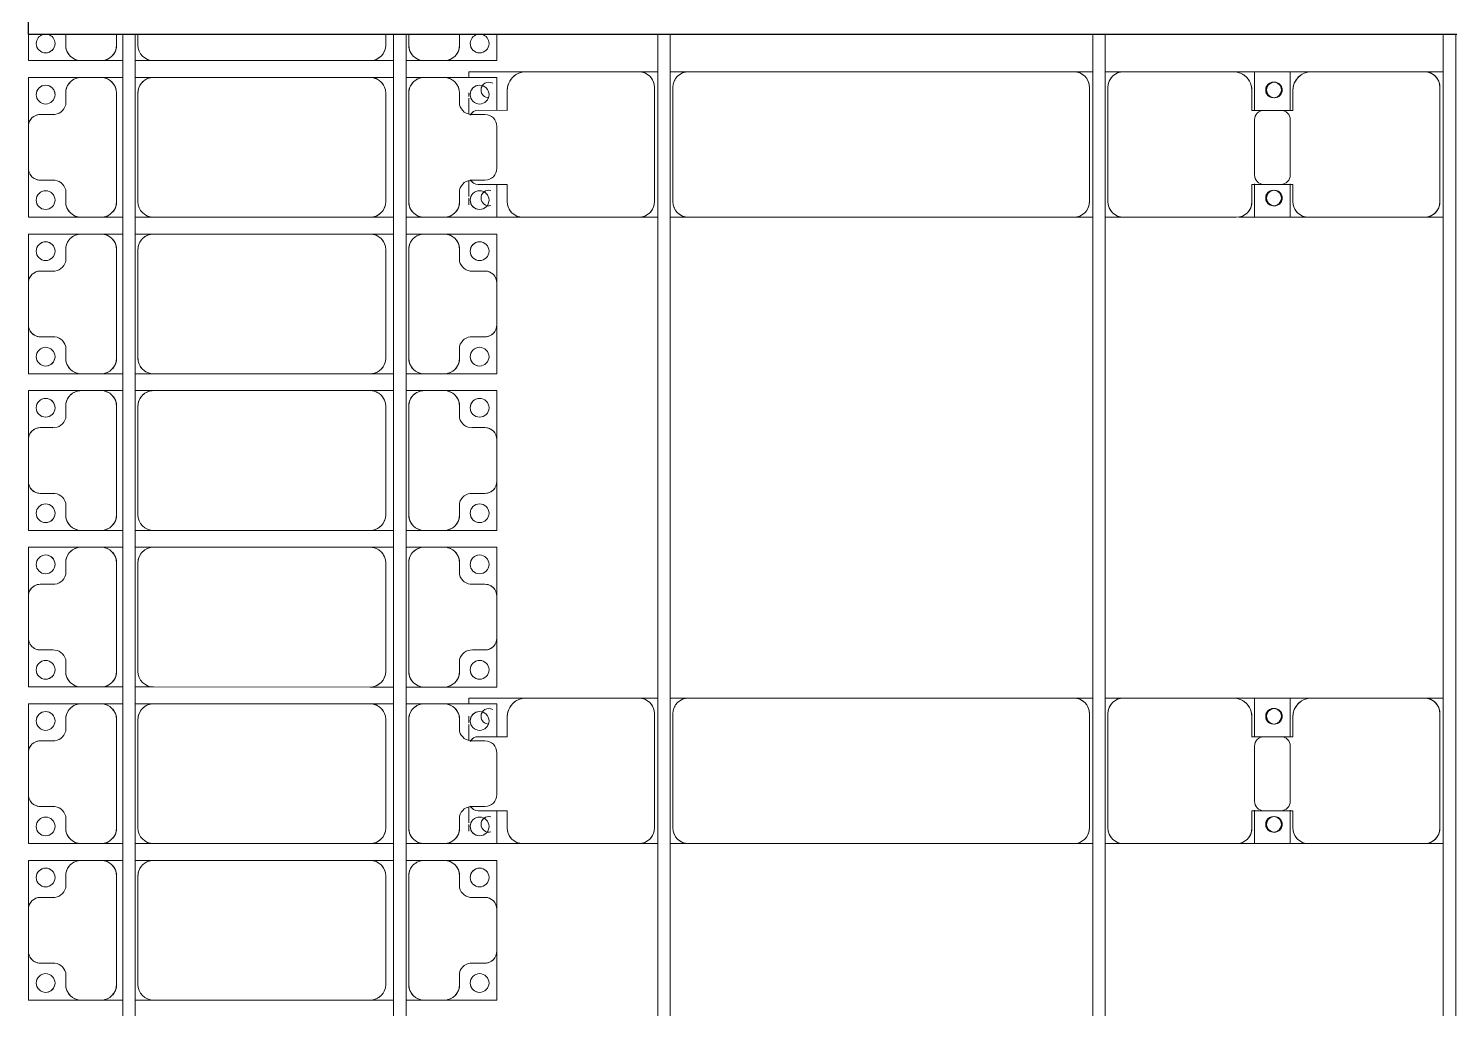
# Model space of a CAD drawing. Header units: millimetres. Extents: x -533732 to -130507, y -117886 to -23954.
# Drawn here: x -526231 to -521690, y -86895 to -83765 of the extents above; entities that cross this region are included whole.
import ezdxf

# ---------------------------------------------------------------- set-up
doc = ezdxf.new("R2010")
doc.units = ezdxf.units.MM
doc.layers.add('A-GENM', color=13, linetype='Continuous', lineweight=9)
doc.layers.add('S-BEAM', color=12, linetype='Continuous', lineweight=9)

# ---------------------------------------------------------------- blocks, each defined once
blk = doc.blocks.new('Dầm C52 - Hộp 40x60-19816-BỐ TRÍ KHUNG KẾT CẤU BÈ PIN 06')
at = {"layer": 'S-BEAM', "color": 3, "lineweight": 25}
for p, q in [((-145891.1, -20), (-145891.1, 20)), ((145891.1, -20), (-145891.1, -20))]:
    blk.add_line(p, q, dxfattribs=at)
blk = doc.blocks.new('Dai phao do pin - DẢI PHAO ĐỠ PIN-V132-BỐ TRÍ KHUNG KẾT CẤU BÈ PIN 06')
at = {"layer": 'A-GENM', "color": 7}
for p, q in [((65968.9, 223.4), (66029.7, 223.4)), ((65968.9, 223.4), (66029.7, 223.4)), ((66399.7, 223.4), (66029.7, 223.4)), ((66399.7, 223.4), (66572.2, 223.4)), ((66572.2, 223.4), (66399.7, 223.4)), ((66457.8, 223.4), (66622.7, 223.4)), ((66457.8, 116.2), (66457.8, 223.4)), ((66622.7, 223.4), (66457.8, 223.4)), ((66572.2, 223.4), (66572.2, 116.2)), ((66990.3, 223.4), (66630.3, 223.4)), ((66990.3, 223.4), (67048.9, 223.4)), ((66990.3, 223.4), (67048.9, 223.4)), ((67088.9, 223.4), (67149.7, 223.4)), ((67088.9, 223.4), (67149.7, 223.4)), ((68380.3, 223.4), (67149.7, 223.4)), ((68380.3, 223.4), (68438.9, 223.4)), ((68380.3, 223.4), (68438.9, 223.4)), ((68478.9, 223.4), (68539.7, 223.4)), ((68478.9, 223.4), (68539.7, 223.4)), ((68909.7, 223.4), (68539.7, 223.4)), ((68909.7, 223.4), (69082.2, 223.4)), ((69082.2, 223.4), (68909.7, 223.4)), ((69082.2, 184), (69082.2, 162.5)), ((69082.2, 162.5), (69082.2, 184)), ((65979.7, 173.4), (65979.7, -191.6)), ((66449.7, 118.2), (66449.7, 173.4)), ((66580.3, 173.4), (66580.3, 118.2)), ((67040.3, -191.6), (67040.3, 173.4)), ((67099.7, 173.4), (67099.7, -191.6)), ((68430.3, -191.6), (68430.3, 173.4)), ((68489.7, 173.4), (68489.7, -191.6)), ((68959.7, 118.2), (68959.7, 173.4)), ((69082.2, 156.9), (69082.2, 106.1)), ((69082.2, 106.1), (69082.2, 156.9)), ((66542.2, 118.2), (66449.7, 118.2)), ((66580.3, 118.2), (66487.8, 118.2)), ((69052.2, 118.2), (68959.7, 118.2)), ((66457.8, 88.2), (66457.8, -88.2)), ((66572.2, -88.2), (66572.2, 88.2)), ((66449.7, -181.6), (66449.7, -118.2)), ((66449.7, -118.2), (66542.2, -118.2)), ((66457.8, -241.6), (66457.8, -116.2)), ((66487.8, -118.2), (66580.3, -118.2)), ((66572.2, -116.2), (66572.2, -241.6)), ((66580.3, -118.2), (66580.3, -181.6)), ((68959.7, -181.6), (68959.7, -118.2)), ((68959.7, -118.2), (69052.2, -118.2)), ((69082.2, -106.1), (69082.2, -156.9)), ((69082.2, -156.9), (69082.2, -106.1)), ((69082.2, -162.5), (69082.2, -174.3)), ((69082.2, -174.3), (69082.2, -162.5)), ((69082.2, -222.3), (69082.2, -241.6)), ((69082.2, -241.6), (69082.2, -222.3)), ((66029.7, -241.6), (65968.9, -241.6)), ((66029.7, -241.6), (65968.9, -241.6)), ((66029.7, -241.6), (66389.7, -241.6)), ((66572.2, -241.6), (66389.7, -241.6)), ((66389.7, -241.6), (66572.2, -241.6)), ((66640.3, -241.6), (66457.8, -241.6)), ((66457.8, -241.6), (66640.3, -241.6)), ((66640.3, -241.6), (66990.3, -241.6)), ((67048.9, -241.6), (66990.3, -241.6)), ((67048.9, -241.6), (66990.3, -241.6)), ((67149.7, -241.6), (67088.9, -241.6)), ((67149.7, -241.6), (67088.9, -241.6)), ((67149.7, -241.6), (68380.3, -241.6)), ((68438.9, -241.6), (68380.3, -241.6)), ((68438.9, -241.6), (68380.3, -241.6)), ((68539.7, -241.6), (68478.9, -241.6)), ((68539.7, -241.6), (68478.9, -241.6)), ((68539.7, -241.6), (68899.7, -241.6)), ((69082.2, -241.6), (68899.7, -241.6)), ((68899.7, -241.6), (69082.2, -241.6))]:
    blk.add_line(p, q, dxfattribs=at)
for centre, radius, start, end in [((66029.7, 173.4), 50, 90, 180), ((66029.7, 173.4), 50, 107.2641, 180), ((66399.7, 173.4), 50, 0, 90), ((66399.7, 173.4), 50, 0, 75), ((66508.6, 161.8), 25, 0, 180), ((66508.6, 161.8), 25, 0, 165), ((66511.4, 161.8), 25, 360, 180), ((66511.4, 161.8), 25, 90, 180), ((66511.4, 161.8), 25, 15, 75), ((66630.3, 173.4), 50, 90, 180), ((66630.3, 173.4), 50, 105, 180), ((66990.3, 173.4), 50, 0, 90), ((66990.3, 173.4), 50, 0, 75), ((67149.7, 173.4), 50, 90, 180), ((67149.7, 173.4), 50, 150, 180), ((67149.7, 173.4), 50, 90, 120), ((68380.3, 173.4), 50, 0, 90), ((68380.3, 173.4), 50, 15, 90), ((68539.7, 173.4), 50, 90, 180), ((68539.7, 173.4), 50, 105, 180), ((68909.7, 173.4), 50, 0, 90), ((68909.7, 173.4), 50, 0, 75), ((69018.6, 161.8), 25, 360, 105), ((69018.6, 161.8), 25, 0, 105), ((66508.6, 161.8), 25, 180, 360), ((66508.6, 161.8), 25, 195, 255), ((66511.4, 161.8), 25, 180, 360), ((66511.4, 161.8), 25, 180, 255), ((66508.6, 161.8), 25, 285, 360), ((66511.4, 161.8), 25, 285, 345), ((69018.6, 161.8), 25, 255, 360), ((69018.6, 161.8), 25, 270, 360), ((66487.8, 88.2), 30, 90, 180), ((66542.2, 88.2), 30, 0, 90), ((69052.2, 88.2), 30, 30, 90), ((69052.2, 88.2), 30, 30, 60), ((66487.8, -88.2), 30, 180, 270), ((66542.2, -88.2), 30, 270, 0), ((69052.2, -88.2), 30, 270, 330), ((69052.2, -88.2), 30, 300, 330), ((69052.2, -88.2), 30, 300, 315), ((69052.2, -88.2), 30, 300, 315), ((66389.7, -181.6), 60, 270, 360), ((66389.7, -181.6), 60, 300, 0), ((66508.6, -183.2), 25, 0, 180), ((66511.4, -183.2), 25, 0, 180), ((66511.4, -183.2), 25, 60, 180), ((66508.6, -183.2), 25, 0, 150), ((66511.4, -183.2), 25, 15, 20.8999), ((66640.3, -181.6), 60, 180, 270), ((66640.3, -181.6), 60, 180, 240), ((68899.7, -181.6), 60, 270, 360), ((68899.7, -181.6), 60, 300, 0), ((69018.6, -183.2), 25, 0, 90), ((69018.6, -183.2), 25, 0, 90), ((66029.7, -191.6), 50, 180, 270), ((66029.7, -191.6), 50, 180, 252.7383), ((66508.6, -183.2), 25, 180, 0), ((66508.6, -183.2), 25, 195, 0), ((66511.4, -183.2), 25, 180, 0), ((66511.4, -183.2), 25, 180, 270), ((66511.4, -183.2), 25, 285, 345), ((66990.3, -191.6), 50, 270, 360), ((66990.3, -191.6), 50, 285, 360), ((67149.7, -191.6), 50, 180, 270), ((67149.7, -191.6), 50, 180, 210), ((67149.7, -191.6), 50, 225, 255), ((68380.3, -191.6), 50, 270, 360), ((68380.3, -191.6), 50, 330, 345), ((68539.7, -191.6), 50, 180, 270), ((68539.7, -191.6), 50, 180, 255), ((69018.6, -183.2), 25, 240, 360), ((69018.6, -183.2), 25, 240, 360), ((68380.3, -191.6), 50, 270, 300)]:
    blk.add_arc(centre, radius, start, end, dxfattribs=at)
blk = doc.blocks.new('Dai phao do pin - DẢI PHAO ĐỠ PIN-V133-BỐ TRÍ KHUNG KẾT CẤU BÈ PIN 06')
at = {"layer": 'A-GENM', "color": 7}
for p, q in [((65968.9, 223.4), (66029.7, 223.4)), ((65968.9, 223.4), (66029.7, 223.4)), ((66399.7, 223.4), (66029.7, 223.4)), ((66399.7, 223.4), (66572.2, 223.4)), ((66572.2, 223.4), (66399.7, 223.4)), ((66457.8, 223.4), (66622.7, 223.4)), ((66457.8, 116.2), (66457.8, 223.4)), ((66622.7, 223.4), (66457.8, 223.4)), ((66572.2, 223.4), (66572.2, 116.2)), ((66990.3, 223.4), (66630.3, 223.4)), ((66990.3, 223.4), (67048.9, 223.4)), ((66990.3, 223.4), (67048.9, 223.4)), ((67088.9, 223.4), (67149.7, 223.4)), ((67088.9, 223.4), (67149.7, 223.4)), ((68380.3, 223.4), (67149.7, 223.4)), ((68380.3, 223.4), (68438.9, 223.4)), ((68380.3, 223.4), (68438.9, 223.4)), ((68478.9, 223.4), (68539.7, 223.4)), ((68478.9, 223.4), (68539.7, 223.4)), ((68909.7, 223.4), (68539.7, 223.4)), ((68909.7, 223.4), (69082.2, 223.4)), ((69082.2, 223.4), (68909.7, 223.4)), ((69082.2, 184), (69082.2, 162.5)), ((69082.2, 162.5), (69082.2, 184)), ((65979.7, 173.4), (65979.7, -191.6)), ((66449.7, 118.2), (66449.7, 173.4)), ((66580.3, 173.4), (66580.3, 118.2)), ((67040.3, -191.6), (67040.3, 173.4)), ((67099.7, 173.4), (67099.7, -191.6)), ((68430.3, -191.6), (68430.3, 173.4)), ((68489.7, 173.4), (68489.7, -191.6)), ((68959.7, 118.2), (68959.7, 173.4)), ((69082.2, 156.9), (69082.2, 106.1)), ((69082.2, 106.1), (69082.2, 156.9)), ((66542.2, 118.2), (66449.7, 118.2)), ((66580.3, 118.2), (66487.8, 118.2)), ((69052.2, 118.2), (68959.7, 118.2)), ((66457.8, 88.2), (66457.8, -88.2)), ((66572.2, -88.2), (66572.2, 88.2)), ((66449.7, -181.6), (66449.7, -118.2)), ((66449.7, -118.2), (66542.2, -118.2)), ((66457.8, -241.6), (66457.8, -116.2)), ((66487.8, -118.2), (66580.3, -118.2)), ((66572.2, -116.2), (66572.2, -241.6)), ((66580.3, -118.2), (66580.3, -181.6)), ((68959.7, -181.6), (68959.7, -118.2)), ((68959.7, -118.2), (69052.2, -118.2)), ((69082.2, -106.1), (69082.2, -156.9)), ((69082.2, -156.9), (69082.2, -106.1)), ((69082.2, -162.5), (69082.2, -184)), ((69082.2, -184), (69082.2, -162.5)), ((69082.2, -222.3), (69082.2, -241.6)), ((69082.2, -241.6), (69082.2, -222.3)), ((66029.7, -241.6), (65968.9, -241.6)), ((66029.7, -241.6), (65968.9, -241.6)), ((66029.7, -241.6), (66389.7, -241.6)), ((66572.2, -241.6), (66389.7, -241.6)), ((66389.7, -241.6), (66572.2, -241.6)), ((66640.3, -241.6), (66457.8, -241.6)), ((66457.8, -241.6), (66640.3, -241.6)), ((66640.3, -241.6), (66990.3, -241.6)), ((67048.9, -241.6), (66990.3, -241.6)), ((67048.9, -241.6), (66990.3, -241.6)), ((67149.7, -241.6), (67088.9, -241.6)), ((67149.7, -241.6), (67088.9, -241.6)), ((67149.7, -241.6), (68380.3, -241.6)), ((68438.9, -241.6), (68380.3, -241.6)), ((68438.9, -241.6), (68380.3, -241.6)), ((68539.7, -241.6), (68478.9, -241.6)), ((68539.7, -241.6), (68478.9, -241.6)), ((68539.7, -241.6), (68899.7, -241.6)), ((69082.2, -241.6), (68899.7, -241.6)), ((68899.7, -241.6), (69082.2, -241.6))]:
    blk.add_line(p, q, dxfattribs=at)
for centre, radius, start, end in [((66029.7, 173.4), 50, 90, 180), ((66029.7, 173.4), 50, 107.2746, 180), ((66399.7, 173.4), 50, 0, 90), ((66399.7, 173.4), 50, 0, 75), ((66508.6, 161.8), 25, 0, 180), ((66508.6, 161.8), 25, 0, 165), ((66511.4, 161.8), 25, 360, 180), ((66511.4, 161.8), 25, 90, 180), ((66511.4, 161.8), 25, 15, 75), ((66630.3, 173.4), 50, 90, 180), ((66630.3, 173.4), 50, 105, 180), ((66990.3, 173.4), 50, 0, 90), ((66990.3, 173.4), 50, 0, 75), ((67149.7, 173.4), 50, 90, 180), ((67149.7, 173.4), 50, 150, 180), ((67149.7, 173.4), 50, 90, 120), ((68380.3, 173.4), 50, 0, 90), ((68380.3, 173.4), 50, 15, 90), ((68539.7, 173.4), 50, 90, 180), ((68539.7, 173.4), 50, 105, 180), ((68909.7, 173.4), 50, 0, 90), ((68909.7, 173.4), 50, 0, 75), ((69018.6, 161.8), 25, 360, 105), ((69018.6, 161.8), 25, 0, 105), ((66508.6, 161.8), 25, 180, 360), ((66508.6, 161.8), 25, 195, 255), ((66511.4, 161.8), 25, 180, 360), ((66511.4, 161.8), 25, 180, 255), ((66508.6, 161.8), 25, 285, 360), ((66511.4, 161.8), 25, 285, 345), ((69018.6, 161.8), 25, 255, 360), ((69018.6, 161.8), 25, 270, 360), ((66487.8, 88.2), 30, 90, 180), ((66542.2, 88.2), 30, 0, 90), ((69052.2, 88.2), 30, 30, 90), ((69052.2, 88.2), 30, 30, 60), ((66487.8, -88.2), 30, 180, 270), ((66542.2, -88.2), 30, 270, 0), ((69052.2, -88.2), 30, 270, 330), ((69052.2, -88.2), 30, 300, 330), ((69052.2, -88.2), 30, 300, 315), ((69052.2, -88.2), 30, 300, 315), ((66389.7, -181.6), 60, 270, 360), ((66389.7, -181.6), 60, 300, 0), ((66508.6, -183.2), 25, 0, 180), ((66511.4, -183.2), 25, 0, 180), ((66511.4, -183.2), 25, 60, 180), ((66508.6, -183.2), 25, 0, 150), ((66511.4, -183.2), 25, 15, 30), ((66640.3, -181.6), 60, 180, 270), ((66640.3, -181.6), 60, 180, 240), ((68899.7, -181.6), 60, 270, 360), ((68899.7, -181.6), 60, 300, 0), ((69018.6, -183.2), 25, 0, 90), ((69018.6, -183.2), 25, 0, 90), ((66029.7, -191.6), 50, 180, 270), ((66029.7, -191.6), 50, 180, 252.7278), ((66508.6, -183.2), 25, 180, 0), ((66508.6, -183.2), 25, 195, 0), ((66511.4, -183.2), 25, 180, 0), ((66511.4, -183.2), 25, 180, 270), ((66511.4, -183.2), 25, 285, 345), ((66990.3, -191.6), 50, 270, 360), ((66990.3, -191.6), 50, 285, 360), ((67149.7, -191.6), 50, 180, 270), ((67149.7, -191.6), 50, 180, 210), ((67149.7, -191.6), 50, 225, 255), ((68380.3, -191.6), 50, 270, 360), ((68380.3, -191.6), 50, 330, 345), ((68539.7, -191.6), 50, 180, 270), ((68539.7, -191.6), 50, 180, 255), ((69018.6, -183.2), 25, 240, 360), ((69018.6, -183.2), 25, 240, 360), ((68380.3, -191.6), 50, 270, 300)]:
    blk.add_arc(centre, radius, start, end, dxfattribs=at)
blk = doc.blocks.new('Dầm C52 - Dầm C52-19796-BỐ TRÍ KHUNG KẾT CẤU BÈ PIN 06')
at = {"layer": 'S-BEAM', "color": 1}
for p, q in [((-18613.3, 20), (-12653.3, 20)), ((-12653.3, -20), (-18613.3, -20))]:
    blk.add_line(p, q, dxfattribs=at)
blk = doc.blocks.new('Dai phaodi lai - DẢI PHAO ĐI LẠI-19048-BỐ TRÍ KHUNG KẾT CẤU BÈ PIN 06')
at = {"layer": 'A-GENM', "color": 7}
for p, q in [((51640, 748.4), (51723.2, 748.4)), ((51723.2, 748.4), (51640, 748.4)), ((51723.2, 748.4), (51723.2, 579.3)), ((51723.2, 579.3), (51723.2, 748.4)), ((51776.8, 748.4), (51881.8, 748.4)), ((51776.8, 579.3), (51776.8, 748.4)), ((51776.8, 748.4), (51776.8, 579.3)), ((51881.8, 748.4), (51776.8, 748.4)), ((52066.9, 748.4), (51933.1, 748.4)), ((52118.2, 748.4), (52223.2, 748.4)), ((52223.2, 748.4), (52118.2, 748.4)), ((52223.2, 748.4), (52223.2, 579.3)), ((52223.2, 579.3), (52223.2, 748.4)), ((52276.8, 748.4), (52433.1, 748.4)), ((52276.8, 579.3), (52276.8, 748.4)), ((52276.8, 748.4), (52276.8, 579.3)), ((52433.1, 748.4), (52276.8, 748.4)), ((52566.9, 748.4), (52433.1, 748.4)), ((52566.9, 748.4), (52723.2, 748.4)), ((52723.2, 748.4), (52566.9, 748.4)), ((52723.2, 748.4), (52723.2, 579.3)), ((52723.2, 579.3), (52723.2, 748.4)), ((52776.8, 748.4), (52933.1, 748.4)), ((52776.8, 579.3), (52776.8, 748.4)), ((52776.8, 748.4), (52776.8, 579.3)), ((52933.1, 748.4), (52776.8, 748.4)), ((53066.9, 748.4), (52933.1, 748.4)), ((53066.9, 748.4), (53223.2, 748.4)), ((53223.2, 748.4), (53066.9, 748.4)), ((53223.2, 748.4), (53223.2, 579.3)), ((53223.2, 579.3), (53223.2, 748.4)), ((53276.8, 748.4), (53433.1, 748.4)), ((53276.8, 579.3), (53276.8, 748.4)), ((53276.8, 748.4), (53276.8, 579.3)), ((53433.1, 748.4), (53276.8, 748.4)), ((53566.9, 748.4), (53433.1, 748.4)), ((53566.9, 748.4), (53723.2, 748.4)), ((53723.2, 748.4), (53566.9, 748.4)), ((53723.2, 748.4), (53723.2, 579.3)), ((53723.2, 579.3), (53723.2, 748.4)), ((53776.8, 748.4), (53881.8, 748.4)), ((53776.8, 579.3), (53776.8, 748.4)), ((53776.8, 748.4), (53776.8, 579.3)), ((53881.8, 748.4), (53776.8, 748.4)), ((54066.9, 748.4), (53933.1, 748.4)), ((54118.2, 748.4), (54223.2, 748.4)), ((54223.2, 748.4), (54118.2, 748.4)), ((54223.2, 748.4), (54223.2, 579.3)), ((54223.2, 579.3), (54223.2, 748.4)), ((54276.8, 748.4), (54433.1, 748.4)), ((54276.8, 579.3), (54276.8, 748.4)), ((54276.8, 748.4), (54276.8, 579.3)), ((54433.1, 748.4), (54276.8, 748.4)), ((54566.9, 748.4), (54433.1, 748.4)), ((54566.9, 748.4), (54723.2, 748.4)), ((54723.2, 748.4), (54566.9, 748.4)), ((54723.2, 748.4), (54723.2, 579.3)), ((54723.2, 579.3), (54723.2, 748.4)), ((51895.1, 710.4), (51895.1, 670.7)), ((52104.9, 670.7), (52104.9, 710.4)), ((52395.1, 710.4), (52395.1, 670.7)), ((52604.9, 670.7), (52604.9, 710.4)), ((52895.1, 710.4), (52895.1, 670.7)), ((53104.9, 670.7), (53104.9, 710.4)), ((53395.1, 710.4), (53395.1, 670.7)), ((53604.9, 670.7), (53604.9, 710.4)), ((53895.1, 710.4), (53895.1, 670.7)), ((54104.9, 670.7), (54104.9, 710.4)), ((54395.1, 710.4), (54395.1, 670.7)), ((54604.9, 670.7), (54604.9, 710.4)), ((51673.2, 629.3), (51640, 629.3)), ((51864.3, 629.3), (51826.8, 629.3)), ((52173.2, 629.3), (52135.7, 629.3)), ((52364.3, 629.3), (52326.8, 629.3)), ((52673.2, 629.3), (52635.7, 629.3)), ((52864.3, 629.3), (52826.8, 629.3)), ((53173.2, 629.3), (53135.7, 629.3)), ((53364.3, 629.3), (53326.8, 629.3)), ((53673.2, 629.3), (53635.7, 629.3)), ((53864.3, 629.3), (53826.8, 629.3)), ((54173.2, 629.3), (54135.7, 629.3)), ((54364.3, 629.3), (54326.8, 629.3)), ((54673.2, 629.3), (54635.7, 629.3)), ((51723.2, 516.7), (51723.2, 579.3)), ((51776.8, 579.3), (51776.8, 516.7)), ((52223.2, 516.7), (52223.2, 579.3)), ((52276.8, 579.3), (52276.8, 516.7)), ((52723.2, 516.7), (52723.2, 579.3)), ((52776.8, 579.3), (52776.8, 516.7)), ((53223.2, 516.7), (53223.2, 579.3)), ((53276.8, 579.3), (53276.8, 516.7)), ((53723.2, 516.7), (53723.2, 579.3)), ((53776.8, 579.3), (53776.8, 516.7)), ((54223.2, 516.7), (54223.2, 579.3)), ((54276.8, 579.3), (54276.8, 516.7)), ((54723.2, 516.7), (54723.2, 579.3)), ((51723.2, 516.7), (51723.2, 458.1)), ((51723.2, 516.7), (51723.2, 458.1)), ((51776.8, 458.1), (51776.8, 516.7)), ((51776.8, 458.1), (51776.8, 516.7)), ((52223.2, 516.7), (52223.2, 458.1)), ((52223.2, 516.7), (52223.2, 458.1)), ((52276.8, 458.1), (52276.8, 516.7)), ((52276.8, 458.1), (52276.8, 516.7)), ((52723.2, 516.7), (52723.2, 458.1)), ((52723.2, 516.7), (52723.2, 458.1)), ((52776.8, 458.1), (52776.8, 516.7)), ((52776.8, 458.1), (52776.8, 516.7)), ((53223.2, 516.7), (53223.2, 458.1)), ((53223.2, 516.7), (53223.2, 458.1)), ((53276.8, 458.1), (53276.8, 516.7)), ((53276.8, 458.1), (53276.8, 516.7)), ((53723.2, 516.7), (53723.2, 458.1)), ((53723.2, 516.7), (53723.2, 458.1)), ((53776.8, 458.1), (53776.8, 516.7)), ((53776.8, 458.1), (53776.8, 516.7)), ((54223.2, 516.7), (54223.2, 458.1)), ((54223.2, 516.7), (54223.2, 458.1)), ((54276.8, 458.1), (54276.8, 516.7)), ((54276.8, 458.1), (54276.8, 516.7)), ((54723.2, 516.7), (54723.2, 458.1)), ((54723.2, 516.7), (54723.2, 458.1)), ((51640, 466.7), (51673.2, 466.7)), ((51826.8, 466.7), (52173.2, 466.7)), ((52326.8, 466.7), (52673.2, 466.7)), ((52826.8, 466.7), (53173.2, 466.7)), ((53326.8, 466.7), (53673.2, 466.7)), ((53826.8, 466.7), (54173.2, 466.7)), ((54326.8, 466.7), (54673.2, 466.7)), ((51723.2, 418.1), (51723.2, 343.3)), ((51723.2, 418.1), (51723.2, 343.3)), ((51776.8, 343.3), (51776.8, 418.1)), ((51776.8, 343.3), (51776.8, 418.1)), ((52223.2, 418.1), (52223.2, 343.3)), ((52223.2, 418.1), (52223.2, 343.3)), ((52276.8, 343.3), (52276.8, 418.1)), ((52276.8, 343.3), (52276.8, 418.1)), ((52723.2, 418.1), (52723.2, 343.3)), ((52723.2, 418.1), (52723.2, 343.3)), ((52776.8, 343.3), (52776.8, 418.1)), ((52776.8, 343.3), (52776.8, 418.1)), ((53223.2, 418.1), (53223.2, 343.3)), ((53223.2, 418.1), (53223.2, 343.3)), ((53276.8, 343.3), (53276.8, 418.1)), ((53276.8, 343.3), (53276.8, 418.1)), ((53723.2, 418.1), (53723.2, 343.3)), ((53723.2, 418.1), (53723.2, 343.3)), ((53776.8, 343.3), (53776.8, 418.1)), ((53776.8, 343.3), (53776.8, 418.1)), ((54223.2, 418.1), (54223.2, 343.3)), ((54223.2, 418.1), (54223.2, 343.3)), ((54276.8, 343.3), (54276.8, 418.1)), ((54276.8, 343.3), (54276.8, 418.1)), ((54723.2, 418.1), (54723.2, 343.3)), ((54723.2, 418.1), (54723.2, 343.3)), ((51673.2, 393.3), (51640, 393.3)), ((52173.2, 393.3), (51826.8, 393.3)), ((52673.2, 393.3), (52326.8, 393.3)), ((53173.2, 393.3), (52826.8, 393.3)), ((53673.2, 393.3), (53326.8, 393.3)), ((54173.2, 393.3), (53826.8, 393.3)), ((54673.2, 393.3), (54326.8, 393.3)), ((51723.2, -348.3), (51723.2, 343.3)), ((51776.8, 343.3), (51776.8, -348.3)), ((52223.2, -348.3), (52223.2, 343.3)), ((52276.8, 343.3), (52276.8, -348.3)), ((52723.2, -348.3), (52723.2, 343.3)), ((52776.8, 343.3), (52776.8, -348.3)), ((53223.2, -348.3), (53223.2, 343.3)), ((53276.8, 343.3), (53276.8, -348.3)), ((53723.2, -348.3), (53723.2, 343.3)), ((53776.8, 343.3), (53776.8, -348.3)), ((54223.2, -348.3), (54223.2, 343.3)), ((54276.8, 343.3), (54276.8, -348.3)), ((54723.2, -348.3), (54723.2, 343.3)), ((51723.2, -348.3), (51723.2, -406.9)), ((51723.2, -348.3), (51723.2, -406.9)), ((51776.8, -406.9), (51776.8, -348.3)), ((51776.8, -406.9), (51776.8, -348.3)), ((52223.2, -348.3), (52223.2, -406.9)), ((52223.2, -348.3), (52223.2, -406.9)), ((52276.8, -406.9), (52276.8, -348.3)), ((52276.8, -406.9), (52276.8, -348.3)), ((52723.2, -348.3), (52723.2, -406.9)), ((52723.2, -348.3), (52723.2, -406.9)), ((52776.8, -406.9), (52776.8, -348.3)), ((52776.8, -406.9), (52776.8, -348.3)), ((53223.2, -348.3), (53223.2, -406.9)), ((53223.2, -348.3), (53223.2, -406.9)), ((53276.8, -406.9), (53276.8, -348.3)), ((53276.8, -406.9), (53276.8, -348.3)), ((53723.2, -348.3), (53723.2, -406.9)), ((53723.2, -348.3), (53723.2, -406.9)), ((53776.8, -406.9), (53776.8, -348.3)), ((53776.8, -406.9), (53776.8, -348.3)), ((54223.2, -348.3), (54223.2, -406.9)), ((54223.2, -348.3), (54223.2, -406.9)), ((54276.8, -406.9), (54276.8, -348.3)), ((54276.8, -406.9), (54276.8, -348.3)), ((54723.2, -348.3), (54723.2, -406.9)), ((54723.2, -348.3), (54723.2, -406.9)), ((51640, -398.3), (51673.2, -398.3)), ((51826.8, -398.3), (52173.2, -398.3)), ((52326.8, -398.3), (52673.2, -398.3)), ((52826.8, -398.3), (53173.2, -398.3)), ((53326.8, -398.3), (53673.2, -398.3)), ((53826.8, -398.3), (54173.2, -398.3)), ((54326.8, -398.3), (54673.2, -398.3)), ((51723.2, -446.9), (51723.2, -516.7)), ((51723.2, -446.9), (51723.2, -516.7)), ((51776.8, -516.7), (51776.8, -446.9)), ((51776.8, -516.7), (51776.8, -446.9)), ((52223.2, -446.9), (52223.2, -516.7)), ((52223.2, -446.9), (52223.2, -516.7)), ((52276.8, -516.7), (52276.8, -446.9)), ((52276.8, -516.7), (52276.8, -446.9)), ((52723.2, -446.9), (52723.2, -516.7)), ((52723.2, -446.9), (52723.2, -516.7)), ((52776.8, -516.7), (52776.8, -446.9)), ((52776.8, -516.7), (52776.8, -446.9)), ((53223.2, -446.9), (53223.2, -516.7)), ((53223.2, -446.9), (53223.2, -516.7)), ((53276.8, -516.7), (53276.8, -446.9)), ((53276.8, -516.7), (53276.8, -446.9)), ((53723.2, -446.9), (53723.2, -516.7)), ((53723.2, -446.9), (53723.2, -516.7)), ((53776.8, -516.7), (53776.8, -446.9)), ((53776.8, -516.7), (53776.8, -446.9)), ((54223.2, -446.9), (54223.2, -516.7)), ((54223.2, -446.9), (54223.2, -516.7)), ((54276.8, -516.7), (54276.8, -446.9)), ((54276.8, -516.7), (54276.8, -446.9)), ((54723.2, -446.9), (54723.2, -516.7)), ((54723.2, -446.9), (54723.2, -516.7)), ((51673.2, -466.7), (51640, -466.7)), ((52173.2, -466.7), (51826.8, -466.7)), ((52673.2, -466.7), (52326.8, -466.7)), ((53173.2, -466.7), (52826.8, -466.7)), ((53673.2, -466.7), (53326.8, -466.7)), ((54173.2, -466.7), (53826.8, -466.7)), ((54673.2, -466.7), (54326.8, -466.7)), ((51723.2, -579.3), (51723.2, -516.7)), ((51776.8, -516.7), (51776.8, -579.3)), ((52223.2, -579.3), (52223.2, -516.7)), ((52276.8, -516.7), (52276.8, -579.3)), ((52723.2, -579.3), (52723.2, -516.7)), ((52776.8, -516.7), (52776.8, -579.3)), ((53223.2, -579.3), (53223.2, -516.7)), ((53276.8, -516.7), (53276.8, -579.3)), ((53723.2, -579.3), (53723.2, -516.7)), ((53776.8, -516.7), (53776.8, -579.3)), ((54223.2, -579.3), (54223.2, -516.7)), ((54276.8, -516.7), (54276.8, -579.3)), ((54723.2, -579.3), (54723.2, -516.7)), ((51723.2, -579.3), (51723.2, -748.4)), ((51723.2, -748.4), (51723.2, -579.3)), ((51776.8, -748.4), (51776.8, -579.3)), ((51776.8, -579.3), (51776.8, -748.4)), ((52223.2, -579.3), (52223.2, -748.4)), ((52223.2, -748.4), (52223.2, -579.3)), ((52276.8, -748.4), (52276.8, -579.3)), ((52276.8, -579.3), (52276.8, -748.4)), ((52723.2, -579.3), (52723.2, -748.4)), ((52723.2, -748.4), (52723.2, -579.3)), ((52776.8, -748.4), (52776.8, -579.3)), ((52776.8, -579.3), (52776.8, -748.4)), ((53223.2, -579.3), (53223.2, -748.4)), ((53223.2, -748.4), (53223.2, -579.3)), ((53276.8, -748.4), (53276.8, -579.3)), ((53276.8, -579.3), (53276.8, -748.4)), ((53723.2, -579.3), (53723.2, -748.4)), ((53723.2, -748.4), (53723.2, -579.3)), ((53776.8, -748.4), (53776.8, -579.3)), ((53776.8, -579.3), (53776.8, -748.4)), ((54223.2, -579.3), (54223.2, -748.4)), ((54223.2, -748.4), (54223.2, -579.3)), ((54276.8, -748.4), (54276.8, -579.3)), ((54276.8, -579.3), (54276.8, -748.4)), ((54723.2, -579.3), (54723.2, -748.4)), ((54723.2, -748.4), (54723.2, -579.3)), ((51640, -629.3), (51673.2, -629.3)), ((51826.8, -629.3), (51864.3, -629.3)), ((52135.7, -629.3), (52173.2, -629.3)), ((52326.8, -629.3), (52364.3, -629.3)), ((52635.7, -629.3), (52673.2, -629.3)), ((52826.8, -629.3), (52864.3, -629.3)), ((53135.7, -629.3), (53173.2, -629.3)), ((53326.8, -629.3), (53364.3, -629.3)), ((53635.7, -629.3), (53673.2, -629.3)), ((53826.8, -629.3), (53864.3, -629.3)), ((54135.7, -629.3), (54173.2, -629.3)), ((54326.8, -629.3), (54364.3, -629.3)), ((54635.7, -629.3), (54673.2, -629.3)), ((51895.1, -670.7), (51895.1, -710.4)), ((52104.9, -710.4), (52104.9, -670.7)), ((52395.1, -670.7), (52395.1, -710.4)), ((52604.9, -710.4), (52604.9, -670.7)), ((52895.1, -670.7), (52895.1, -710.4)), ((53104.9, -710.4), (53104.9, -670.7)), ((53395.1, -670.7), (53395.1, -710.4)), ((53604.9, -710.4), (53604.9, -670.7)), ((53895.1, -670.7), (53895.1, -710.4)), ((54104.9, -710.4), (54104.9, -670.7)), ((54395.1, -670.7), (54395.1, -710.4)), ((54604.9, -710.4), (54604.9, -670.7)), ((51723.2, -748.4), (51640, -748.4)), ((51640, -748.4), (51723.2, -748.4)), ((51933.1, -748.4), (51776.8, -748.4)), ((51776.8, -748.4), (51933.1, -748.4)), ((51933.1, -748.4), (52066.9, -748.4)), ((52223.2, -748.4), (52066.9, -748.4)), ((52066.9, -748.4), (52223.2, -748.4)), ((52433.1, -748.4), (52276.8, -748.4)), ((52276.8, -748.4), (52433.1, -748.4)), ((52433.1, -748.4), (52566.9, -748.4)), ((52723.2, -748.4), (52566.9, -748.4)), ((52566.9, -748.4), (52723.2, -748.4)), ((52933.1, -748.4), (52776.8, -748.4)), ((52776.8, -748.4), (52933.1, -748.4)), ((52933.1, -748.4), (53066.9, -748.4)), ((53223.2, -748.4), (53066.9, -748.4)), ((53066.9, -748.4), (53223.2, -748.4)), ((53433.1, -748.4), (53276.8, -748.4)), ((53276.8, -748.4), (53433.1, -748.4)), ((53433.1, -748.4), (53566.9, -748.4)), ((53723.2, -748.4), (53566.9, -748.4)), ((53566.9, -748.4), (53723.2, -748.4)), ((53933.1, -748.4), (53776.8, -748.4)), ((53776.8, -748.4), (53933.1, -748.4)), ((53933.1, -748.4), (54066.9, -748.4)), ((54223.2, -748.4), (54066.9, -748.4)), ((54066.9, -748.4), (54223.2, -748.4)), ((54433.1, -748.4), (54276.8, -748.4)), ((54276.8, -748.4), (54433.1, -748.4)), ((54433.1, -748.4), (54566.9, -748.4)), ((54723.2, -748.4), (54566.9, -748.4)), ((54566.9, -748.4), (54723.2, -748.4))]:
    blk.add_line(p, q, dxfattribs=at)
for centre, radius, start, end in [((51933.1, 710.4), 38, 90, 180), ((52066.9, 710.4), 38, 0, 90), ((52433.1, 710.4), 38, 90, 180), ((52433.1, 710.4), 38, 90, 180), ((52433.1, 710.4), 38, 120, 180), ((52433.1, 710.4), 38, 120, 180), ((52433.1, 710.4), 38, 90, 105), ((52433.1, 710.4), 38, 90, 105), ((52566.9, 710.4), 38, 0, 90), ((52566.9, 710.4), 38, 75, 90), ((52566.9, 710.4), 38, 0, 90), ((52566.9, 710.4), 38, 75, 90), ((52566.9, 710.4), 38, 0, 60), ((52566.9, 710.4), 38, 0, 60), ((52933.1, 710.4), 38, 90, 180), ((52933.1, 710.4), 38, 90, 180), ((52933.1, 710.4), 38, 120, 180), ((52933.1, 710.4), 38, 120, 180), ((52933.1, 710.4), 38, 90, 105), ((52933.1, 710.4), 38, 90, 105), ((53066.9, 710.4), 38, 0, 90), ((53066.9, 710.4), 38, 75, 90), ((53066.9, 710.4), 38, 0, 90), ((53066.9, 710.4), 38, 75, 90), ((53066.9, 710.4), 38, 0, 60), ((53066.9, 710.4), 38, 0, 60), ((53433.1, 710.4), 38, 90, 180), ((53433.1, 710.4), 38, 90, 180), ((53433.1, 710.4), 38, 120, 180), ((53433.1, 710.4), 38, 120, 180), ((53433.1, 710.4), 38, 90, 105), ((53433.1, 710.4), 38, 90, 105), ((53566.9, 710.4), 38, 0, 90), ((53566.9, 710.4), 38, 75, 90), ((53566.9, 710.4), 38, 0, 90), ((53566.9, 710.4), 38, 75, 90), ((53566.9, 710.4), 38, 0, 60), ((53566.9, 710.4), 38, 0, 60), ((53933.1, 710.4), 38, 90, 180), ((54066.9, 710.4), 38, 360, 90), ((54433.1, 710.4), 38, 90, 180), ((54433.1, 710.4), 38, 90, 180), ((54433.1, 710.4), 38, 120, 180), ((54433.1, 710.4), 38, 120, 180), ((54433.1, 710.4), 38, 90, 105), ((54433.1, 710.4), 38, 90, 105), ((54566.9, 710.4), 38, 0, 90), ((54566.9, 710.4), 38, 75, 90), ((54566.9, 710.4), 38, 0, 90), ((54566.9, 710.4), 38, 75, 90), ((54566.9, 710.4), 38, 0, 60), ((54566.9, 710.4), 38, 0, 60), ((51668.4, 693.3), 30, 90, 165), ((51668.4, 693.3), 30, 90, 165), ((51668.4, 693.3), 30, 195, 270), ((51668.4, 693.3), 30, 195, 270), ((51668.4, 693.3), 30, 270, 90), ((51668.4, 693.3), 30, 0, 90), ((51668.4, 693.3), 30, 270, 345), ((51831.6, 693.3), 30, 90, 270), ((51831.6, 693.3), 30, 90, 180), ((51831.6, 693.3), 30, 195, 255), ((51831.6, 693.3), 30, 270, 90), ((51831.6, 693.3), 30, 270, 90), ((52168.4, 693.3), 30, 90, 270), ((52168.4, 693.3), 30, 90, 270), ((52168.4, 693.3), 30, 270, 90), ((52168.4, 693.3), 30, 0, 90), ((52168.4, 693.3), 30, 270, 345), ((52331.6, 693.3), 30, 90, 270), ((52331.6, 693.3), 30, 90, 180), ((52331.6, 693.3), 30, 195, 270), ((52331.6, 693.3), 30, 270, 90), ((52331.6, 693.3), 30, 270, 90), ((52668.4, 693.3), 30, 90, 270), ((52668.4, 693.3), 30, 90, 270), ((52668.4, 693.3), 30, 270, 90), ((52668.4, 693.3), 30, 0, 90), ((52668.4, 693.3), 30, 270, 345), ((52831.6, 693.3), 30, 90, 270), ((52831.6, 693.3), 30, 90, 180), ((52831.6, 693.3), 30, 195, 270), ((52831.6, 693.3), 30, 270, 90), ((52831.6, 693.3), 30, 270, 90), ((53168.4, 693.3), 30, 90, 270), ((53168.4, 693.3), 30, 90, 270), ((53168.4, 693.3), 30, 270, 90), ((53168.4, 693.3), 30, 360, 90), ((53168.4, 693.3), 30, 270, 345), ((53331.6, 693.3), 30, 90, 270), ((53331.6, 693.3), 30, 90, 180), ((53331.6, 693.3), 30, 195, 270), ((53331.6, 693.3), 30, 270, 90), ((53331.6, 693.3), 30, 270, 90), ((53668.4, 693.3), 30, 90, 270), ((53668.4, 693.3), 30, 90, 270), ((53668.4, 693.3), 30, 270, 90), ((53668.4, 693.3), 30, 360, 90), ((53668.4, 693.3), 30, 270, 345), ((53831.6, 693.3), 30, 90, 270), ((53831.6, 693.3), 30, 90, 180), ((53831.6, 693.3), 30, 195, 270), ((53831.6, 693.3), 30, 270, 90), ((53831.6, 693.3), 30, 270, 90), ((54168.4, 693.3), 30, 90, 270), ((54168.4, 693.3), 30, 90, 270), ((54168.4, 693.3), 30, 270, 90), ((54168.4, 693.3), 30, 360, 90), ((54168.4, 693.3), 30, 270, 345), ((54331.6, 693.3), 30, 90, 270), ((54331.6, 693.3), 30, 90, 180), ((54331.6, 693.3), 30, 195, 270), ((54331.6, 693.3), 30, 270, 90), ((54331.6, 693.3), 30, 270, 90), ((54668.4, 693.3), 30, 90, 270), ((54668.4, 693.3), 30, 90, 270), ((54668.4, 693.3), 30, 270, 90), ((54668.4, 693.3), 30, 0, 90), ((54668.4, 693.3), 30, 270, 345), ((51831.6, 693.3), 30, 258.5521, 270), ((51855.2, 668.2), 40, 283.1885, 3.5081), ((52144.8, 668.2), 40, 176.4919, 256.8115), ((52355.2, 668.2), 40, 283.1885, 3.5081), ((52644.8, 668.2), 40, 176.4919, 256.8115), ((52855.2, 668.2), 40, 283.1885, 3.5081), ((53144.8, 668.2), 40, 176.4919, 256.8115), ((53355.2, 668.2), 40, 283.1885, 3.5081), ((53644.8, 668.2), 40, 176.4919, 256.8115), ((53855.2, 668.2), 40, 283.1885, 3.5081), ((54144.8, 668.2), 40, 176.4919, 256.8115), ((54355.2, 668.2), 40, 283.1885, 3.5081), ((54644.8, 668.2), 40, 176.4919, 256.8115), ((51673.2, 579.3), 50, 0, 90), ((51673.2, 579.3), 50, 15, 90), ((51826.8, 579.3), 50, 90, 180), ((51826.8, 579.3), 50, 91.2597, 165), ((52173.2, 579.3), 50, 0, 90), ((52173.2, 579.3), 50, 15, 90), ((52326.8, 579.3), 50, 90, 180), ((52326.8, 579.3), 50, 90, 165), ((52673.2, 579.3), 50, 0, 90), ((52673.2, 579.3), 50, 15, 90), ((52826.8, 579.3), 50, 90, 180), ((52826.8, 579.3), 50, 90, 165), ((53173.2, 579.3), 50, 0, 90), ((53173.2, 579.3), 50, 15, 90), ((53326.8, 579.3), 50, 90, 180), ((53326.8, 579.3), 50, 90, 165), ((53673.2, 579.3), 50, 0, 90), ((53673.2, 579.3), 50, 15, 90), ((53826.8, 579.3), 50, 90, 180), ((53826.8, 579.3), 50, 90, 165), ((54173.2, 579.3), 50, 0, 90), ((54173.2, 579.3), 50, 15, 90), ((54326.8, 579.3), 50, 90, 180), ((54326.8, 579.3), 50, 90, 165), ((54673.2, 579.3), 50, 0, 90), ((54673.2, 579.3), 50, 15, 90), ((51673.2, 516.7), 50, 270, 360), ((51673.2, 516.7), 50, 270, 345), ((51826.8, 516.7), 50, 180, 270), ((51826.8, 516.7), 50, 195, 268.7411), ((52173.2, 516.7), 50, 270, 360), ((52173.2, 516.7), 50, 270, 345), ((52326.8, 516.7), 50, 180, 270), ((52326.8, 516.7), 50, 195, 270), ((52673.2, 516.7), 50, 270, 360), ((52673.2, 516.7), 50, 270, 345), ((52826.8, 516.7), 50, 180, 270), ((52826.8, 516.7), 50, 195, 270), ((53173.2, 516.7), 50, 270, 360), ((53173.2, 516.7), 50, 270, 345), ((53326.8, 516.7), 50, 180, 270), ((53326.8, 516.7), 50, 195, 270), ((53673.2, 516.7), 50, 270, 0), ((53673.2, 516.7), 50, 270, 345), ((53826.8, 516.7), 50, 180, 270), ((53826.8, 516.7), 50, 195, 270), ((54173.2, 516.7), 50, 270, 360), ((54173.2, 516.7), 50, 270, 345), ((54326.8, 516.7), 50, 180, 270), ((54326.8, 516.7), 50, 195, 270), ((54673.2, 516.7), 50, 270, 360), ((54673.2, 516.7), 50, 270, 345), ((51673.2, 343.3), 50, 0, 90), ((51673.2, 343.3), 50, 0, 75), ((51826.8, 343.3), 50, 90, 180), ((51826.8, 343.3), 50, 150, 180), ((51826.8, 343.3), 50, 105, 135), ((52173.2, 343.3), 50, 0, 90), ((52173.2, 343.3), 50, 0, 75), ((52326.8, 343.3), 50, 90, 180), ((52326.8, 343.3), 50, 150, 180), ((52326.8, 343.3), 50, 105, 135), ((52673.2, 343.3), 50, 0, 90), ((52673.2, 343.3), 50, 0, 71.9452), ((52826.8, 343.3), 50, 90, 180), ((52826.8, 343.3), 50, 150, 180), ((52826.8, 343.3), 50, 105, 135), ((53173.2, 343.3), 50, 0, 90), ((53173.2, 343.3), 50, 360, 75), ((53326.8, 343.3), 50, 90, 180), ((53326.8, 343.3), 50, 150, 180), ((53326.8, 343.3), 50, 105, 135), ((53673.2, 343.3), 50, 360, 90), ((53673.2, 343.3), 50, 360, 75), ((53826.8, 343.3), 50, 90, 180), ((53826.8, 343.3), 50, 150, 180), ((53826.8, 343.3), 50, 105, 135), ((54173.2, 343.3), 50, 360, 90), ((54173.2, 343.3), 50, 360, 75), ((54326.8, 343.3), 50, 90, 180), ((54326.8, 343.3), 50, 150, 180), ((54326.8, 343.3), 50, 105, 135), ((54673.2, 343.3), 50, 0, 90), ((54673.2, 343.3), 50, 360, 75), ((51673.2, -348.3), 50, 270, 0), ((51673.2, -348.3), 50, 270, 0), ((51826.8, -348.3), 50, 180, 270), ((51826.8, -348.3), 50, 195, 268.7453), ((52173.2, -348.3), 50, 270, 0), ((52173.2, -348.3), 50, 270, 0), ((52326.8, -348.3), 50, 180, 270), ((52326.8, -348.3), 50, 195, 270), ((52673.2, -348.3), 50, 270, 0), ((52673.2, -348.3), 50, 300, 0), ((52826.8, -348.3), 50, 180, 270), ((52826.8, -348.3), 50, 195, 270), ((53173.2, -348.3), 50, 270, 0), ((53173.2, -348.3), 50, 270, 0), ((53326.8, -348.3), 50, 180, 270), ((53326.8, -348.3), 50, 195, 270), ((53673.2, -348.3), 50, 270, 0), ((53673.2, -348.3), 50, 270, 0), ((53826.8, -348.3), 50, 180, 270), ((53826.8, -348.3), 50, 195, 270), ((54173.2, -348.3), 50, 270, 360), ((54173.2, -348.3), 50, 270, 360), ((54326.8, -348.3), 50, 180, 270), ((54326.8, -348.3), 50, 195, 270), ((54673.2, -348.3), 50, 270, 360), ((54673.2, -348.3), 50, 270, 360), ((52673.2, -348.3), 50, 270, 285), ((51673.2, -516.7), 50, 0, 90), ((51673.2, -516.7), 50, 15, 90), ((51826.8, -516.7), 50, 90, 180), ((51826.8, -516.7), 50, 91.2543, 165), ((52173.2, -516.7), 50, 0, 90), ((52173.2, -516.7), 50, 15, 90), ((52326.8, -516.7), 50, 90, 180), ((52326.8, -516.7), 50, 90, 165), ((52673.2, -516.7), 50, 0, 90), ((52673.2, -516.7), 50, 15, 90), ((52826.8, -516.7), 50, 90, 180), ((52826.8, -516.7), 50, 90, 165), ((53173.2, -516.7), 50, 0, 90), ((53173.2, -516.7), 50, 15, 90), ((53326.8, -516.7), 50, 90, 180), ((53326.8, -516.7), 50, 90, 165), ((53673.2, -516.7), 50, 0, 90), ((53673.2, -516.7), 50, 15, 90), ((53826.8, -516.7), 50, 90, 180), ((53826.8, -516.7), 50, 90, 165), ((54173.2, -516.7), 50, 0, 90), ((54173.2, -516.7), 50, 15, 90), ((54326.8, -516.7), 50, 90, 180), ((54326.8, -516.7), 50, 90, 165), ((54673.2, -516.7), 50, 0, 90), ((54673.2, -516.7), 50, 15, 90), ((51673.2, -579.3), 50, 270, 360), ((51826.8, -579.3), 50, 180, 270), ((52173.2, -579.3), 50, 270, 0), ((52326.8, -579.3), 50, 180, 270), ((52673.2, -579.3), 50, 270, 0), ((52826.8, -579.3), 50, 180, 270), ((53173.2, -579.3), 50, 270, 360), ((53326.8, -579.3), 50, 180, 270), ((53673.2, -579.3), 50, 270, 0), ((53826.8, -579.3), 50, 180, 270), ((54173.2, -579.3), 50, 270, 0), ((54326.8, -579.3), 50, 180, 270), ((54673.2, -579.3), 50, 270, 0), ((51673.2, -579.3), 50, 270, 345), ((51826.8, -579.3), 50, 195, 268.7465), ((51855.2, -668.2), 40, 356.4919, 76.8115), ((52144.8, -668.2), 40, 103.1885, 183.5081), ((52173.2, -579.3), 50, 270, 345), ((52326.8, -579.3), 50, 195, 270), ((52355.2, -668.2), 40, 356.4919, 76.8115), ((52644.8, -668.2), 40, 103.1885, 183.5081), ((52673.2, -579.3), 50, 270, 345), ((52826.8, -579.3), 50, 195, 270), ((52855.2, -668.2), 40, 356.4919, 76.8115), ((53144.8, -668.2), 40, 103.1885, 183.5081), ((53173.2, -579.3), 50, 270, 345), ((53326.8, -579.3), 50, 195, 270), ((53355.2, -668.2), 40, 356.4919, 76.8115), ((53644.8, -668.2), 40, 103.1885, 183.5081), ((53673.2, -579.3), 50, 270, 345), ((53826.8, -579.3), 50, 195, 270), ((53855.2, -668.2), 40, 356.4919, 76.8115), ((54144.8, -668.2), 40, 103.1885, 183.5081), ((54173.2, -579.3), 50, 270, 345), ((54326.8, -579.3), 50, 195, 270), ((54355.2, -668.2), 40, 356.4919, 76.8115), ((54644.8, -668.2), 40, 103.1885, 183.5081), ((54673.2, -579.3), 50, 270, 345), ((51668.4, -693.3), 30, 90, 165), ((51668.4, -693.3), 30, 90, 165), ((51668.4, -693.3), 30, 270, 90), ((51668.4, -693.3), 30, 15, 90), ((51831.6, -693.3), 30, 90, 270), ((51831.6, -693.3), 30, 105, 165), ((51831.6, -693.3), 30, 90, 101.4371), ((51831.6, -693.3), 30, 270, 90), ((51831.6, -693.3), 30, 270, 90), ((52168.4, -693.3), 30, 90, 270), ((52168.4, -693.3), 30, 90, 270), ((52168.4, -693.3), 30, 270, 90), ((52168.4, -693.3), 30, 15, 90), ((52331.6, -693.3), 30, 90, 270), ((52331.6, -693.3), 30, 90, 165), ((52331.6, -693.3), 30, 270, 90), ((52331.6, -693.3), 30, 270, 90), ((52668.4, -693.3), 30, 90, 270), ((52668.4, -693.3), 30, 90, 270), ((52668.4, -693.3), 30, 270, 90), ((52668.4, -693.3), 30, 15, 90), ((52831.6, -693.3), 30, 90, 270), ((52831.6, -693.3), 30, 90, 165), ((52831.6, -693.3), 30, 270, 90), ((52831.6, -693.3), 30, 270, 90), ((53168.4, -693.3), 30, 90, 270), ((53168.4, -693.3), 30, 90, 270), ((53168.4, -693.3), 30, 270, 90), ((53168.4, -693.3), 30, 15, 90), ((53331.6, -693.3), 30, 90, 270), ((53331.6, -693.3), 30, 90, 165), ((53331.6, -693.3), 30, 270, 90), ((53331.6, -693.3), 30, 270, 90), ((53668.4, -693.3), 30, 90, 270), ((53668.4, -693.3), 30, 90, 270), ((53668.4, -693.3), 30, 270, 90), ((53668.4, -693.3), 30, 15, 90), ((53831.6, -693.3), 30, 90, 270), ((53831.6, -693.3), 30, 90, 165), ((53831.6, -693.3), 30, 270, 90), ((53831.6, -693.3), 30, 270, 90), ((54168.4, -693.3), 30, 90, 270), ((54168.4, -693.3), 30, 90, 270), ((54168.4, -693.3), 30, 270, 90), ((54168.4, -693.3), 30, 15, 90), ((54331.6, -693.3), 30, 90, 270), ((54331.6, -693.3), 30, 90, 165), ((54331.6, -693.3), 30, 270, 90), ((54331.6, -693.3), 30, 270, 90), ((54668.4, -693.3), 30, 90, 270), ((54668.4, -693.3), 30, 90, 270), ((54668.4, -693.3), 30, 270, 90), ((54668.4, -693.3), 30, 15, 90), ((51668.4, -693.3), 30, 195, 270), ((51668.4, -693.3), 30, 195, 270), ((51668.4, -693.3), 30, 270, 360), ((51831.6, -693.3), 30, 180, 270), ((51933.1, -710.4), 38, 180, 270), ((51933.1, -710.4), 38, 180, 240), ((51933.1, -710.4), 38, 180, 270), ((51933.1, -710.4), 38, 180, 240), ((52066.9, -710.4), 38, 270, 360), ((52066.9, -710.4), 38, 270, 360), ((52066.9, -710.4), 38, 300, 0), ((52066.9, -710.4), 38, 300, 0), ((52168.4, -693.3), 30, 270, 360), ((52331.6, -693.3), 30, 180, 270), ((52433.1, -710.4), 38, 180, 270), ((52433.1, -710.4), 38, 180, 240), ((52433.1, -710.4), 38, 180, 270), ((52433.1, -710.4), 38, 180, 240), ((52566.9, -710.4), 38, 270, 360), ((52566.9, -710.4), 38, 270, 360), ((52566.9, -710.4), 38, 300, 360), ((52566.9, -710.4), 38, 300, 360), ((52668.4, -693.3), 30, 270, 360), ((52831.6, -693.3), 30, 180, 270), ((52933.1, -710.4), 38, 180, 270), ((52933.1, -710.4), 38, 180, 240), ((52933.1, -710.4), 38, 180, 270), ((52933.1, -710.4), 38, 180, 240), ((53066.9, -710.4), 38, 270, 0), ((53066.9, -710.4), 38, 270, 360), ((53066.9, -710.4), 38, 300, 0), ((53066.9, -710.4), 38, 300, 360), ((53168.4, -693.3), 30, 270, 360), ((53331.6, -693.3), 30, 180, 270), ((53433.1, -710.4), 38, 180, 270), ((53433.1, -710.4), 38, 180, 240), ((53433.1, -710.4), 38, 180, 270), ((53433.1, -710.4), 38, 180, 240), ((53566.9, -710.4), 38, 270, 360), ((53566.9, -710.4), 38, 270, 360), ((53566.9, -710.4), 38, 300, 360), ((53566.9, -710.4), 38, 300, 360), ((53668.4, -693.3), 30, 270, 360), ((53831.6, -693.3), 30, 180, 270), ((53933.1, -710.4), 38, 180, 270), ((53933.1, -710.4), 38, 180, 240), ((53933.1, -710.4), 38, 180, 270), ((53933.1, -710.4), 38, 180, 240), ((54066.9, -710.4), 38, 270, 0), ((54066.9, -710.4), 38, 270, 360), ((54066.9, -710.4), 38, 300, 0), ((54066.9, -710.4), 38, 300, 360), ((54168.4, -693.3), 30, 270, 360), ((54331.6, -693.3), 30, 180, 270), ((54433.1, -710.4), 38, 180, 270), ((54433.1, -710.4), 38, 180, 240), ((54433.1, -710.4), 38, 180, 270), ((54433.1, -710.4), 38, 180, 240), ((54566.9, -710.4), 38, 270, 360), ((54566.9, -710.4), 38, 270, 360), ((54566.9, -710.4), 38, 300, 0), ((54566.9, -710.4), 38, 300, 360), ((54668.4, -693.3), 30, 270, 360), ((51933.1, -710.4), 38, 255, 270), ((51933.1, -710.4), 38, 255, 270), ((52066.9, -710.4), 38, 270, 285), ((52066.9, -710.4), 38, 270, 285), ((52433.1, -710.4), 38, 255, 270), ((52433.1, -710.4), 38, 255, 270), ((52566.9, -710.4), 38, 270, 285), ((52566.9, -710.4), 38, 270, 285), ((52933.1, -710.4), 38, 255, 270), ((52933.1, -710.4), 38, 255, 270), ((53066.9, -710.4), 38, 270, 285), ((53066.9, -710.4), 38, 270, 285), ((53433.1, -710.4), 38, 255, 270), ((53433.1, -710.4), 38, 255, 270), ((53566.9, -710.4), 38, 270, 285), ((53566.9, -710.4), 38, 270, 285), ((53933.1, -710.4), 38, 255, 270), ((53933.1, -710.4), 38, 255, 270), ((54066.9, -710.4), 38, 270, 285), ((54066.9, -710.4), 38, 270, 285), ((54433.1, -710.4), 38, 255, 270), ((54433.1, -710.4), 38, 255, 270), ((54566.9, -710.4), 38, 270, 285), ((54566.9, -710.4), 38, 270, 285)]:
    blk.add_arc(centre, radius, start, end, dxfattribs=at)
blk = doc.blocks.new('HOBANMONG_BEPIN 6_rvt-1-BỐ TRÍ KHUNG KẾT CẤU BÈ PIN 06')
at = {"layer": 'A-GENM', "color": 3, "lineweight": 25}
for name, p, rotation in [('Dai phaodi lai - DẢI PHAO ĐI LẠI-19048-BỐ TRÍ KHUNG KẾT CẤU BÈ PIN 06', (-525482.5, -32144.9), 269.9997586098934), ('Dai phao do pin - DẢI PHAO ĐỠ PIN-V132-BỐ TRÍ KHUNG KẾT CẤU BÈ PIN 06', (-455741.4, -84145.2), 179.9997586099391), ('Dai phao do pin - DẢI PHAO ĐỠ PIN-V133-BỐ TRÍ KHUNG KẾT CẤU BÈ PIN 06', (-455741.4, -86145.2), 179.9997586099391)]:
    blk.add_blockref(name, p, dxfattribs=dict(at, rotation=rotation))
at = {"layer": 'S-BEAM', "color": 3, "lineweight": 25}
for name, p, rotation in [('Dầm C52 - Dầm C52-19796-BỐ TRÍ KHUNG KẾT CẤU BÈ PIN 06', (-525909.5, -71131.6), 89.99975860989407), ('Dầm C52 - Dầm C52-19796-BỐ TRÍ KHUNG KẾT CẤU BÈ PIN 06', (-525044.5, -71131.6), 89.99975860989407), ('Dầm C52 - Dầm C52-19796-BỐ TRÍ KHUNG KẾT CẤU BÈ PIN 06', (-524200.3, -71131.6), 89.99975860989407), ('Dầm C52 - Dầm C52-19796-BỐ TRÍ KHUNG KẾT CẤU BÈ PIN 06', (-522810.3, -71131.6), 89.99975860989407), ('Dầm C52 - Dầm C52-19796-BỐ TRÍ KHUNG KẾT CẤU BÈ PIN 06', (-521690.3, -71131.6), 89.99975860989407), ('Dầm C52 - Hộp 40x60-19816-BỐ TRÍ KHUNG KẾT CẤU BÈ PIN 06', (-380339.9, -83765.5), 359.9997586099392)]:
    blk.add_blockref(name, p, dxfattribs=dict(at, rotation=rotation))

msp = doc.modelspace()

# ---------------------------------------------------------------- block references
at = {"lineweight": 5}
msp.add_blockref('HOBANMONG_BEPIN 6_rvt-1-BỐ TRÍ KHUNG KẾT CẤU BÈ PIN 06', (0, 0), dxfattribs=at)

doc.saveas('drawing.dxf')
